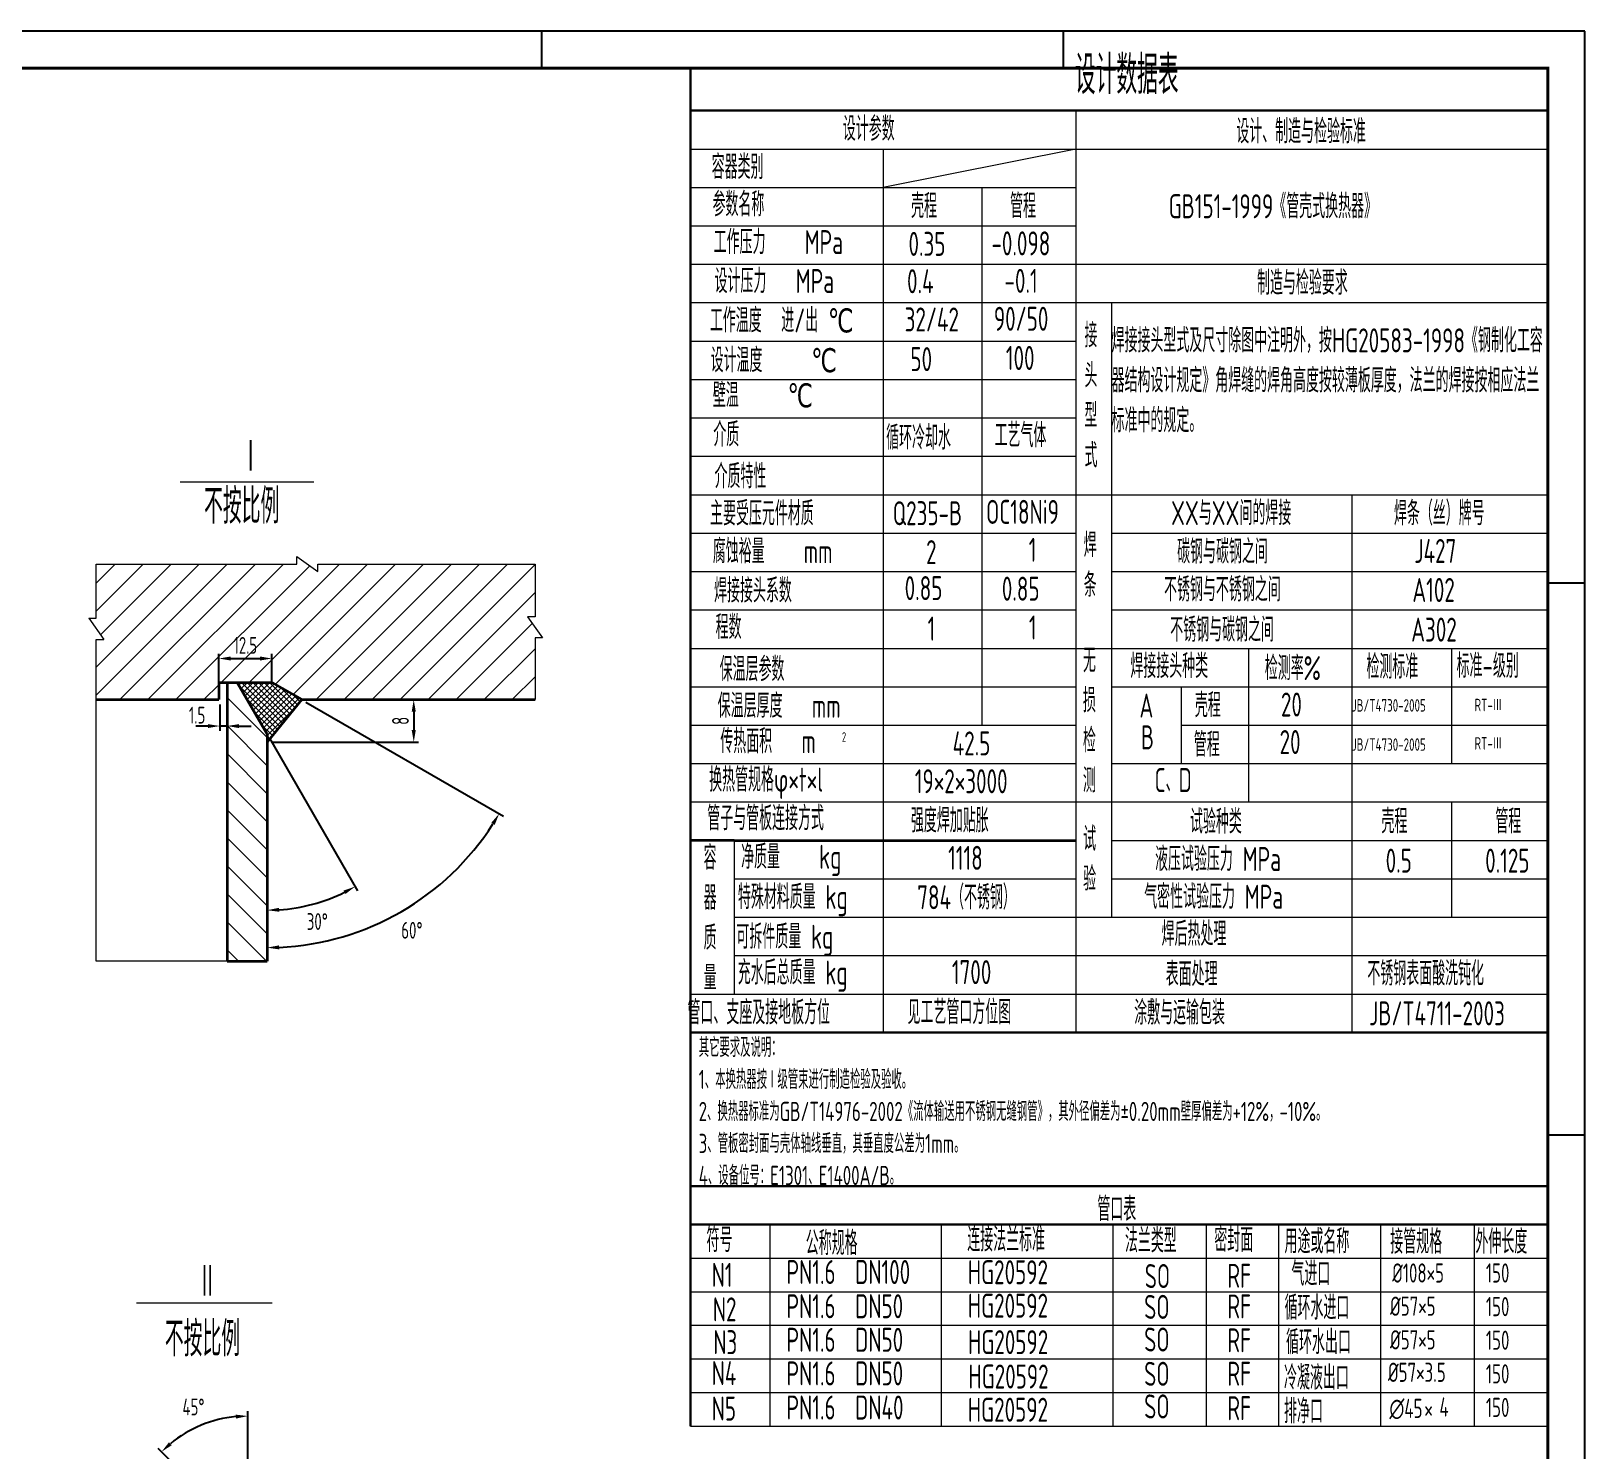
# Model space of a CAD drawing. Header units: millimetres. Extents: x -2894 to 367, y -1685 to 2915.
# Drawn here: x -1252 to 366, y 1436 to 2914 of the extents above; entities that cross this region are included whole.
import ezdxf

# ---------------------------------------------------------------- set-up
doc = ezdxf.new("R2010")
doc.units = ezdxf.units.MM
doc.header["$MEASUREMENT"] = 0
doc.header["$PDMODE"] = 3
doc.header["$PDSIZE"] = 5
doc.linetypes.add('ACAD_ISO04W100', pattern=[30, 24, -3, 0, -3])
doc.layers.get('Defpoints').update_dxf_attribs({"linetype": 'CONTINUOUS'})
doc.layers.add('4', color=3, linetype='CONTINUOUS')
for name, color, linetype, lineweight in [('中心线', 1, 'ACAD_ISO04W100', 18), ('粗实线', 4, 'CONTINUOUS', 70), ('细实线', 7, 'CONTINUOUS', 18)]:
    doc.layers.add(name, color=color, linetype=linetype, lineweight=lineweight)
doc.styles.add('HGCAD', font='gbenor.shx', dxfattribs={"width": 0.75, "bigfont": 'gbcbig.shx'})
doc.dimstyles.new('HGCAD$0', dxfattribs={"dimscale": 5, "dimtxt": 3.5, "dimasz": 2.5, "dimexe": 1, "dimexo": 1, "dimgap": 1, "dimtad": 1, "dimdec": 0, "dimdsep": 46, "dimtxsty": 'HGCAD', "dimcen": 0, "dimadec": 0, "dimazin": 0, "dimtfac": 1, "dimtdec": 0, "dimtix": 1, "dimtmove": 2, "dimatfit": 0, "dimfxl": 0, "dimtolj": 1, "dimarcsym": 0})
doc.dimstyles.new('HGCAD$2', dxfattribs={"dimscale": 5, "dimtxt": 3.5, "dimasz": 2.5, "dimexe": 1, "dimexo": 1, "dimgap": 1, "dimtad": 2, "dimtih": 1, "dimdec": 0, "dimdsep": 46, "dimtxsty": 'HGCAD', "dimcen": 0, "dimadec": 0, "dimazin": 0, "dimtfac": 1, "dimtdec": 0, "dimtix": 1, "dimtmove": 2, "dimatfit": 0, "dimfxl": 0, "dimtolj": 1, "dimarcsym": 0})

# ---------------------------------------------------------------- blocks, each defined once
blk = doc.blocks.new('*D25')
at = {"layer": 'Defpoints', "color": 0, "linetype": 'ByBlock'}
for p in [(-1059.4, 1467.3), (-1026.5, 1367.5), (-1040.5, 1358.5), (-1031.4, 1349.4), (-1026.5, 1280.7)]:
    blk.add_point(p, dxfattribs=at)
at = {"layer": '中心线', "color": 0, "linetype": 'ByBlock', "lineweight": -2}
for p, q in [((-1026.5, 1372.5), (-1026.5, 1476.6)), ((-1044, 1362), (-1120, 1437.9))]:
    blk.add_line(p, q, dxfattribs=at)
blk.add_arc((-1026.5, 1344.5), 127.2, 95.633, 129.367, dxfattribs=at)
at = {"layer": '中心线', "color": 0, "linetype": 'ByBlock'}
for points in [[(-1039.1, 1473.1), (-1038.9, 1469), (-1026.5, 1471.6)], [(-1105.8, 1441.2), (-1108.6, 1444.3), (-1116.4, 1434.4)]]:
    blk.add_solid(points, dxfattribs=at)
at = {"layer": '中心线', "color": 0, "linetype": 'ByBlock', "insert": (-1083.1, 1481.1), "char_height": 17.5, "attachment_point": 5, "style": 'HGCAD'}
blk.add_mtext('\\A1;45°', dxfattribs=at)
blk = doc.blocks.new('*D28')
at = {"layer": 'Defpoints', "color": 0, "linetype": 'ByBlock'}
for p in [(-1001.4, 2235.6), (-970.3, 2217.7), (-1006.4, 2181.7), (-910.9, 1976.3), (-1006.4, 1945.4)]:
    blk.add_point(p, dxfattribs=at)
at = {"layer": '细实线', "color": 0, "linetype": 'ByBlock', "lineweight": -2}
blk.add_line((-966, 2215.2), (-760.3, 2096.5), dxfattribs=at)
blk.add_arc((-1006.4, 2238.5), 279.1, 272.5664, 327.4336, dxfattribs=at)
at = {"layer": '细实线', "color": 0, "linetype": 'ByBlock'}
for points in [[(-772.9, 2089.4), (-769.4, 2087.2), (-764.7, 2099)], [(-993.8, 1957.6), (-993.9, 1961.8), (-1006.4, 1959.4)]]:
    blk.add_solid(points, dxfattribs=at)
at = {"layer": '细实线', "color": 0, "linetype": 'ByBlock', "insert": (-855.6, 1977.5), "char_height": 17.5, "attachment_point": 5, "style": 'HGCAD'}
blk.add_mtext('\\A1;60°', dxfattribs=at)
blk = doc.blocks.new('*D29')
at = {"layer": 'Defpoints', "color": 0, "linetype": 'ByBlock'}
for p in [(-1037.5, 2235.6), (-1006.4, 2181.7), (-1006.4, 2181.7), (-974.5, 2001.2), (-1006.4, 1945.4)]:
    blk.add_point(p, dxfattribs=at)
at = {"layer": '细实线', "color": 0, "linetype": 'ByBlock', "lineweight": -2}
blk.add_line((-1003.9, 2177.4), (-912.2, 2018.7), dxfattribs=at)
blk.add_arc((-1006.4, 2181.7), 183.3, 273.9085, 296.0915, dxfattribs=at)
at = {"layer": '细实线', "color": 0, "linetype": 'ByBlock'}
for points in [[(-926.7, 2018.9), (-924.8, 2015.3), (-914.7, 2023)], [(-993.8, 1996.8), (-993.9, 2000.9), (-1006.4, 1998.4)]]:
    blk.add_solid(points, dxfattribs=at)
at = {"layer": '细实线', "color": 0, "linetype": 'ByBlock', "insert": (-954.1, 1986.6), "char_height": 17.5, "attachment_point": 5, "style": 'HGCAD'}
blk.add_mtext('\\A1;30°', dxfattribs=at)
blk = doc.blocks.new('*D30')
at = {"layer": 'Defpoints', "color": 0, "linetype": 'ByBlock'}
for p in [(-925.8, 2217.7), (-1006.4, 2173.4), (-853.7, 2173.4)]:
    blk.add_point(p, dxfattribs=at)
at = {"layer": '细实线', "color": 0, "linetype": 'ByBlock', "lineweight": -2}
for p, q in [((-920.8, 2217.7), (-848.7, 2217.7)), ((-853.7, 2205.2), (-853.7, 2185.9)), ((-1001.4, 2173.4), (-848.7, 2173.4))]:
    blk.add_line(p, q, dxfattribs=at)
at = {"layer": '细实线', "color": 0, "linetype": 'ByBlock'}
for points in [[(-855.8, 2205.2), (-851.6, 2205.2), (-853.7, 2217.7)], [(-855.8, 2185.9), (-851.6, 2185.9), (-853.7, 2173.4)]]:
    blk.add_solid(points, dxfattribs=at)
at = {"layer": '细实线', "color": 0, "linetype": 'ByBlock', "insert": (-867.5, 2195.6), "char_height": 17.5, "attachment_point": 5, "rotation": 90, "style": 'HGCAD'}
blk.add_mtext('\\A1;8', dxfattribs=at)
blk = doc.blocks.new('*D31')
at = {"layer": 'Defpoints', "color": 0, "linetype": 'ByBlock'}
for p in [(-1001.4, 2260.5), (-1056.8, 2229.1), (-1001.4, 2229.1)]:
    blk.add_point(p, dxfattribs=at)
at = {"layer": '细实线', "color": 0, "linetype": 'ByBlock', "lineweight": -2}
for p, q in [((-1056.8, 2234.1), (-1056.8, 2265.5)), ((-1044.3, 2260.5), (-1013.9, 2260.5)), ((-1001.4, 2234.1), (-1001.4, 2265.5))]:
    blk.add_line(p, q, dxfattribs=at)
at = {"layer": '细实线', "color": 0, "linetype": 'ByBlock'}
for points in [[(-1044.3, 2262.6), (-1044.3, 2258.4), (-1056.8, 2260.5)], [(-1013.9, 2262.6), (-1013.9, 2258.4), (-1001.4, 2260.5)]]:
    blk.add_solid(points, dxfattribs=at)
at = {"layer": '细实线', "color": 0, "linetype": 'ByBlock', "insert": (-1029.1, 2274.2), "char_height": 17.5, "attachment_point": 5, "style": 'HGCAD'}
blk.add_mtext('\\A1;12.5', dxfattribs=at)
blk = doc.blocks.new('*D49')
at = {"layer": 'Defpoints', "color": 0, "linetype": 'ByBlock'}
for p in [(-1055.6, 2217.7), (-1048.1, 2215), (-1055.6, 2190.2)]:
    blk.add_point(p, dxfattribs=at)
at = {"layer": '细实线', "color": 0, "linetype": 'ByBlock', "lineweight": -2}
for p, q in [((-1055.6, 2212.7), (-1055.6, 2185.2)), ((-1048.1, 2210), (-1048.1, 2185.2)), ((-1068.1, 2190.2), (-1080.6, 2190.2)), ((-1048.1, 2190.2), (-1055.6, 2190.2)), ((-1035.6, 2190.2), (-1023.1, 2190.2))]:
    blk.add_line(p, q, dxfattribs=at)
at = {"layer": '细实线', "color": 0, "linetype": 'ByBlock'}
for points in [[(-1068.1, 2192.2), (-1068.1, 2188.1), (-1055.6, 2190.2)], [(-1035.6, 2192.2), (-1035.6, 2188.1), (-1048.1, 2190.2)]]:
    blk.add_solid(points, dxfattribs=at)
at = {"layer": '细实线', "color": 0, "linetype": 'ByBlock', "insert": (-1079.3, 2201.5), "char_height": 17.5, "attachment_point": 5, "style": 'HGCAD'}
blk.add_mtext('\\A1;1.5', dxfattribs=at)

msp = doc.modelspace()

# ---------------------------------------------------------------- hatches: boundary and pattern name
at = {"layer": '细实线', "linetype": 'ByBlock', "ltscale": 5}
h = msp.add_hatch(dxfattribs=at)
h.set_pattern_fill('ANSI31', color=0, scale=6.5, style=0)
h.set_pattern_definition([(45, (575.285, -2468.125), (-14.59292, 14.59292), [])])
h.paths.add_polyline_path([(-953.5, 2351), (-975.6, 2366.6), (-975.6, 2358.8), (-1184.4, 2358.8), (-1184.4, 2302.4), (-1192.2, 2302.4), (-1176.6, 2280.3), (-1184.4, 2280.3), (-1184.4, 2217.7), (-1056.8, 2217.7), (-1056.8, 2235.6), (-1001.4, 2235.6), (-970.3, 2217.7), (-727.3, 2217.7), (-727.3, 2281.9), (-719.5, 2281.9), (-735.1, 2304), (-727.3, 2304), (-727.3, 2358.8), (-953.5, 2358.8)])
h.paths.add_polyline_path([(-1048.6, 2287.4), (-1009.6, 2287.4), (-1009.6, 2261.1), (-1048.6, 2261.1)], flags=24)
h = msp.add_hatch(dxfattribs=at)
h.set_pattern_fill('ANSI31', color=0, scale=6.5, angle=90, style=0)
h.set_pattern_definition([(135, (575.285, -2468.125), (-14.59292, -14.59292), [])])
h.paths.add_polyline_path([(-1006.4, 2181.7), (-1037.5, 2235.6), (-1048.1, 2235.6), (-1048.1, 1945.4), (-1006.4, 1945.4)])
h.paths.add_polyline_path([(-1113.7, 1953.2), (-1087.8, 1953.2), (-1087.8, 1926.9), (-1113.7, 1926.9)], flags=9)
h = msp.add_hatch(dxfattribs=at)
h.set_pattern_fill('ANSI37', color=0, scale=1.3, style=0)
h.set_pattern_definition([(45, (575.285, -2390.465), (-2.9185832, 2.9185832), []), (135, (575.285, -2390.465), (-2.9185832, -2.9185832), [])])
h.paths.add_polyline_path([(-1006.4, 2181.7), (-1006.4, 2173.4), (-970.3, 2217.7), (-1001.4, 2235.6), (-1037.5, 2235.6)])

# ---------------------------------------------------------------- linework, layer by layer
at = {"layer": '4'}
for p, q in [((366.1, 2913.9), (-2893, 2913.9)), ((-720.3, 2874.6), (-720.3, 2913.9)), ((-177.1, 2875.1), (-177.1, 2913.9)), ((366.1, -1684.5), (366.1, 2913.9)), ((327.4, 2339.2), (366.1, 2339.2)), ((327.4, 1764.6), (366.1, 1764.6))]:
    msp.add_line(p, q, dxfattribs=at)
at = {"layer": '4', "const_width": 3.1}
msp.add_lwpolyline([(327.4, -1645.8), (327.4, 2875.2), (-2796.3, 2875.2), (-2796.3, -1645.8), (-369.3, -1645.8)], close=True, dxfattribs=at)
at = {"layer": '中心线', "color": 0, "linetype": 'ByBlock', "ltscale": 5}
for p, q in [((-1096.8, 2444.5), (-957.6, 2444.5)), ((-482.9, 1671.1), (-482.9, 1461.1)), ((-304.2, 1671.1), (-304.2, 1461.1)), ((-125.6, 1671.1), (-125.6, 1461.1)), ((-28.4, 1671.1), (-28.4, 1461.1)), ((47, 1671.1), (47, 1461.1)), ((153.3, 1671.1), (153.3, 1461.1)), ((250.9, 1671.1), (250.9, 1461.1)), ((-1142.4, 1589.5), (-1001.2, 1589.5))]:
    msp.add_line(p, q, dxfattribs=at)
at = {"layer": '中心线', "color": 0, "linetype": 'ByBlock', "lineweight": 35, "ltscale": 5}
for q in [(-565.6, 2071), (-164.2, 2071)]:
    msp.add_line((-519.8, 2071), q, dxfattribs=at)
at = {"layer": '粗实线', "color": 0, "lineweight": 30, "ltscale": 5}
for p, q in [((-565.6, 2875.2), (-565.6, 1461.1)), ((-565.6, 2831.1), (327.4, 2831.1)), ((-565.6, 1871.1), (327.4, 1871.1)), ((-565.6, 1711.1), (327.4, 1711.1)), ((-565.6, 1671.1), (327.4, 1671.1))]:
    msp.add_line(p, q, dxfattribs=at)
at = {"layer": '粗实线', "color": 0, "linetype": 'ByBlock', "lineweight": 35, "ltscale": 5}
for p, q in [((-1056.8, 2235.6), (-1056.8, 2217.7)), ((-1056.8, 2235.6), (-1001.4, 2235.6)), ((-1048.1, 2235.6), (-1048.1, 1945.4)), ((-1037.5, 2235.6), (-1006.4, 2181.7)), ((-1001.4, 2235.6), (-970.3, 2217.7)), ((-1184.4, 2217.7), (-1056.8, 2217.7)), ((-970.3, 2217.7), (-1006.4, 2173.4)), ((-970.3, 2217.7), (-727.3, 2217.7)), ((-1006.4, 2181.7), (-1006.4, 1945.4)), ((-1048.1, 1945.4), (-1006.4, 1945.4))]:
    msp.add_line(p, q, dxfattribs=at)
at = {"layer": '细实线', "color": 0, "ltscale": 5}
for p, q in [((-164.2, 2831.1), (-164.2, 1871.1)), ((-565.6, 2791.1), (327.4, 2791.1)), ((-364.9, 2791.1), (-364.9, 1871.1)), ((-164.2, 2791.1), (-364.9, 2751.1)), ((-565.6, 2751.1), (-164.2, 2751.1)), ((-262.1, 2751.1), (-262.1, 2191.1)), ((-565.6, 2711.1), (-164.2, 2711.1)), ((-565.6, 2671.1), (327.4, 2671.1)), ((-565.6, 2631.1), (327.4, 2631.1)), ((-126.9, 2631.1), (-126.9, 1991.1)), ((-565.6, 2591.1), (-164.2, 2591.1)), ((-565.6, 2551.1), (-164.2, 2551.1)), ((-565.6, 2511.1), (-164.2, 2511.1)), ((-565.6, 2471.1), (-164.2, 2471.1)), ((-565.6, 2431.1), (327.4, 2431.1)), ((123.4, 2431.1), (123.4, 1871.1)), ((-565.6, 2391.1), (-164.2, 2391.1)), ((-126.9, 2391.1), (327.4, 2391.1)), ((-565.6, 2351.1), (-164.2, 2351.1)), ((-126.9, 2351.1), (327.4, 2351.1)), ((-565.6, 2311.1), (-164.2, 2311.1)), ((-126.9, 2311.1), (327.4, 2311.1)), ((-565.6, 2271.1), (-164.2, 2271.1)), ((-164.2, 2271.1), (327.4, 2271.1)), ((15.7, 2271.1), (15.7, 2111.1)), ((227, 2271.1), (227, 2151.1)), ((-565.6, 2231.1), (-164.2, 2231.1)), ((-126.9, 2231.1), (327.4, 2231.1)), ((-54.3, 2231.1), (-54.3, 2151.1)), ((-565.6, 2191.1), (-164.2, 2191.1)), ((-54.3, 2191.1), (327.4, 2191.1)), ((-565.6, 2151.1), (-164.2, 2151.1)), ((-126.9, 2151.1), (327.4, 2151.1)), ((-565.6, 2111.1), (327.4, 2111.1)), ((227, 2111.1), (227, 1991.1)), ((-519.8, 2071.1), (-519.8, 1911.1)), ((-126.9, 2071), (327.4, 2071)), ((-519.8, 2031.1), (-164.2, 2031.1)), ((-126.9, 2031.1), (327.4, 2031.1)), ((-519.8, 1991.1), (327.4, 1991.1)), ((-519.8, 1951.1), (327.4, 1951.1)), ((-565.6, 1911.1), (327.4, 1911.1)), ((-565.6, 1636.1), (327.4, 1636.1)), ((-565.6, 1601.1), (327.4, 1601.1)), ((-565.6, 1566.1), (327.4, 1566.1)), ((-565.6, 1531.1), (327.4, 1531.1)), ((-565.6, 1496.1), (327.4, 1496.1)), ((-565.6, 1461.1), (327.4, 1461.1))]:
    msp.add_line(p, q, dxfattribs=at)
at = {"layer": '细实线', "color": 0, "linetype": 'ByBlock', "ltscale": 5}
for p, q in [((-975.6, 2366.6), (-953.5, 2351)), ((-975.6, 2358.8), (-975.6, 2366.6)), ((-1184.4, 2302.4), (-1184.4, 2358.8)), ((-1184.4, 2358.8), (-975.6, 2358.8)), ((-953.5, 2358.8), (-727.3, 2358.8)), ((-953.5, 2351), (-953.5, 2358.8)), ((-727.3, 2358.8), (-727.3, 2304)), ((-1192.2, 2302.4), (-1176.6, 2280.3)), ((-1192.2, 2302.4), (-1184.4, 2302.4)), ((-735.1, 2304), (-719.5, 2281.9)), ((-727.3, 2304), (-735.1, 2304)), ((-1184.4, 2280.3), (-1176.6, 2280.3)), ((-1184.4, 1945.4), (-1184.4, 2280.3)), ((-727.3, 2281.9), (-727.3, 2217.7)), ((-719.5, 2281.9), (-727.3, 2281.9)), ((-1112.1, 1945.4), (-1184.4, 1945.4)), ((-1048.1, 1945.4), (-1112.1, 1945.4))]:
    msp.add_line(p, q, dxfattribs=at)

# ---------------------------------------------------------------- texts
at = {"layer": '中心线', "color": 0, "style": 'HGCAD', "width": 0.75}
for s, p in [('∅45', (162.5, 1469.6)), ('4', (214.6, 1471)), ('×', (198.9, 1469))]:
    msp.add_text(s, height=20, dxfattribs=at).set_placement(p)
at = {"layer": '中心线', "color": 0, "linetype": 'ByBlock', "ltscale": 5, "style": 'HGCAD'}
for s, insert, char_height, width, attachment_point in [('{\\H0.7273x;设计数据表}', (-165.1, 2888.3), 55, 408.871, 1), ('Ⅰ', (-1033.3, 2489), 36.3, 94.749, 1), ('不按比例', (-1072.1, 2437.3), 36.3, 143.586, 1), ('检测标准', (138.6, 2264.5), 25, 101.48, 1), ('标准-级别', (232.4, 2265.4), 25, 101.48, 1), ('JB/T4730-2005', (123.4, 2218.2), 13, 101.48, 1), ('RT-Ⅲ', (251.1, 2218.6), 13, 101.48, 1), ('JB/T4730-2005', (123.4, 2177.4), 13, 101.48, 1), ('RT-Ⅲ', (251.1, 2178.6), 13, 101.48, 1), ('试验种类', (-45.2, 2103.2), 25, 176.564, 1), ('壳程', (154.2, 2103.5), 25, 90.362, 1), ('管程', (299.8, 2103.5), 25, 90.362, 3), ('试验', (-156.5, 2085.3), 25, 22.311, 1), ('液压试验压力 MPa', (-81.6, 2064.2), 25, 250.347, 1), ('0.5', (158.6, 2062.5), 25, 63.085, 1), ('0.125', (308.4, 2062.5), 25, 63.085, 3), ('气密性试验压力 MPa', (-92.9, 2024.9), 25, 250.347, 1), ('焊后热处理', (-74.8, 1986.3), 25, 161.695, 1), ('表面处理', (-70.5, 1944.4), 25, 114.777, 1), ('不锈钢表面酸洗钝化', (139.5, 1945), 25, 203.964, 1), ('涂敷与运输包装', (-103.3, 1904.3), 25, 193.51, 1), ('JB/T4711-2003', (141.3, 1903.5), 25, 203.964, 1), ('{\\H1.333x;其它要求及说明：\\P1、本换热器按Ⅰ级管束进行制造检验及验收。\\P2、换热器标准为GB/T14976-2002《流体输送用不锈钢无缝钢管》，其外径偏差为±0.20mm壁厚偏差为+12%，-10%。\\P3、管板密封面与壳体轴线垂直，其垂直度公差为1mm。\\P4、设备位号：E1301、E1400A/B。}', (-556.9, 1865.5), 15, 893.048, 1), ('管口表', (-141.7, 1699.7), 25, 232.456, 1), ('符号', (-548.8, 1667.5), 25, 46.187, 1), ('连接法兰标准', (-277.2, 1668), 25, 132.261, 1), ('法兰类型', (-113, 1666.9), 25, 90.69, 1), ('密封面', (-19.9, 1667.6), 25, 75.38, 1), ('用途或名称', (53.3, 1666.1), 25, 94.102, 1), ('接管规格', (163.4, 1665.7), 25, 89.836, 1), ('外伸长度', (252.1, 1665.7), 25, 89.836, 1), ('公称规格', (-445.4, 1664.2), 25, 106.705, 1), ('气进口', (60.4, 1632.4), 25, 106.357, 1), ('Ⅱ', (-1078.5, 1629.8), 36.3, 66.258, 1), ('N1', (-543.4, 1631.1), 25, 36.064, 1), ('PN1.6  DN100', (-465.5, 1634.1), 25, 154.045, 1), ('HG20592', (-276.6, 1633.9), 25, 123.053, 1), ('SO', (-92.3, 1629.9), 25, 28.202, 1), ('RF', (-6.3, 1630.2), 25, 32.379, 1), ('%%C108×5', (165.4, 1630.6), 20, 103.423, 1), ('150', (263, 1630.6), 20, 103.423, 1), ('N2', (-542.2, 1595.2), 25, 36.064, 1), ('PN1.6  DN50', (-465.5, 1598.5), 25, 154.045, 1), ('HG20592', (-276.6, 1599.1), 25, 123.053, 1), ('SO', (-92.9, 1597.8), 25, 28.202, 1), ('RF', (-6.3, 1598.3), 25, 32.379, 1), ('循环水进口', (53.3, 1597), 25, 101.445, 1), ('%%C57×5', (163.2, 1596), 20, 103.423, 1), ('150', (263, 1595.6), 20, 103.423, 1), ('不按比例', (-1112.9, 1570.1), 36.3, 194.281, 1), ('N3', (-541.7, 1561), 25, 36.064, 1), ('PN1.6  DN50', (-465.5, 1563.5), 25, 154.045, 1), ('HG20592', (-276.4, 1561.1), 25, 123.053, 1), ('SO', (-92.9, 1563.8), 25, 28.202, 1), ('RF', (-6.3, 1563), 25, 32.379, 1), ('循环水出口', (54.8, 1561.1), 25, 90.768, 1), ('%%C57×5', (163.2, 1561), 20, 103.423, 1), ('150', (263, 1560.6), 20, 103.423, 1), ('N4', (-543.4, 1528.8), 25, 36.064, 1), ('PN1.6  DN50', (-465.5, 1528.5), 25, 154.045, 1), ('HG20592', (-276, 1525.3), 25, 123.053, 1), ('SO', (-92.9, 1528.1), 25, 28.202, 1), ('RF', (-6.3, 1528.2), 25, 32.379, 1), ('冷凝液出口', (52.7, 1524.1), 25, 102.002, 1), ('%%C57×3.5', (161, 1527.2), 20, 103.423, 1), ('150', (263, 1525.6), 20, 103.423, 1), ('N5', (-543.4, 1491.9), 25, 36.064, 1), ('PN1.6  DN40', (-465.5, 1493), 25, 154.045, 1), ('HG20592', (-276.6, 1490.7), 25, 123.053, 1), ('SO', (-92.9, 1494.1), 25, 28.202, 1), ('RF', (-6.3, 1492.3), 25, 32.379, 1), ('排净口', (52.7, 1489.1), 25, 102.002, 1), ('150', (263, 1490.6), 20, 103.423, 1)]:
    msp.add_mtext(s, dxfattribs=dict(at, insert=insert, char_height=char_height, width=width, attachment_point=attachment_point))
at = {"layer": '中心线', "ltscale": 5, "attachment_point": 1, "style": 'HGCAD'}
for s, insert, char_height, width in [('{\\C0;设计参数}', (-406.8, 2824.7), 25, 100.716), ('{\\C0;设计、制造与检验标准}', (3, 2822), 25, 295.818), ('{\\C0;容器类别}', (-543.4, 2784.9), 25, 86.764), ('{\\C0;参数名称}', (-542.5, 2746), 25, 86.641), ('{\\C0;壳程}', (-335.7, 2744.3), 25, 78.357), ('{\\C0;管程}', (-232.6, 2744.3), 25, 47.014), ('{\\C0;GB151-1999《管壳式换热器》}', (-67.4, 2744), 25, 491.598), ('{\\C0;工作压力    MPa}', (-541.3, 2706.6), 25, 172.209), ('{\\C0;0.35}', (-338.4, 2704.8), 25, 65.847), ('{\\C0;-0.098}', (-252, 2705.3), 25, 58.988), ('{\\C0;设计压力   MPa}', (-540.4, 2666.1), 25, 169.197), ('{\\C0;0.4}', (-339.9, 2665.9), 25, 65.618), ('{\\C0;-0.1}', (-238.4, 2666.3), 25, 65.618), ('{\\C0;制造与检验要求}', (24.6, 2664.3), 25, 392.278), ('{\\C0;工作温度  进/出 ℃}', (-545.3, 2625.1), 25, 172.107), ('{\\C0;32/42}', (-342.4, 2626.1), 25, 70.881), ('{\\C0;90/50}', (-249.5, 2626.8), 25, 80.45), ('{\\C0;接头型式}', (-155.1, 2609.6), 25, 20.754), ('{\\C0;焊接接头型式及尺寸除图中注明外，按HG20583-1998《钢制化工容器结构设计规定》角焊缝的焊角高度按较薄板厚度，法兰的焊接按相应法兰标准中的规定。}', (-126.9, 2604.3), 25, 454.311), ('{\\C0;设计温度     ℃}', (-544.5, 2583.7), 25, 179.603), ('{\\C0;50}', (-336.4, 2584.8), 25, 49.005), ('{\\C0;100}', (-237, 2586), 25, 67.082), ('{\\C0;壁温     ℃}', (-542.2, 2547.1), 25, 163.613), ('{\\C0;介质}', (-541.7, 2506.3), 25, 138.581), ('{\\C0;循环冷却水}', (-361.7, 2503.1), 25, 95.891), ('{\\C0;工艺气体}', (-248.8, 2505.5), 25, 78.838), ('{\\C0;介质特性}', (-540.4, 2462.8), 25, 146.63), ('{\\C0;主要受压元件材质}', (-545.1, 2424.1), 25, 174.624), ('{\\C0;Q235-B}', (-354.8, 2424.3), 25, 85.604), ('{\\C0;OC18Ni9}', (-257.6, 2425.7), 25, 90.728), ('{\\C0;XX与XX间的焊接}', (-64.9, 2424.5), 25, 282.979), ('{\\C0;焊条（丝）牌号}', (167.2, 2424.3), 25, 203.964), ('{\\C0;腐蚀裕量    mm    }', (-542.2, 2384.7), 25, 173.84), ('{\\C0;2}', (-320.1, 2383.8), 25, 34.477), ('{\\C0;1}', (-213.2, 2386.2), 25, 32.739), ('{\\C0;焊条}', (-155.9, 2391.3), 25, 16.966), ('{\\C0;碳钢与碳钢之间}', (-58.6, 2384.3), 25, 181.015), ('{\\C0;J427}', (188.4, 2385), 25, 121.346), ('{\\C0;不锈钢与不锈钢之间}', (-72.2, 2344.9), 25, 177.494), ('{\\C0;焊接接头系数}', (-540.9, 2343.8), 25, 175.941), ('{\\C0;0.85}', (-342.4, 2346.3), 25, 59.866), ('{\\C0;0.85}', (-241.2, 2345.7), 25, 60.726), ('{\\C0;A102}', (186.4, 2344.4), 25, 71.57), ('{\\C0;程数}', (-539.3, 2305.7), 25, 66.194), ('{\\C0;1}', (-318.5, 2304.1), 25, 65.779), ('{\\C0;1}', (-213, 2305.3), 25, 34.494), ('{\\C0;不锈钢与碳钢之间}', (-65.8, 2303), 25, 179.743), ('{\\C0;A302}', (185.2, 2303.1), 25, 74.794), ('{\\C0;无损检测}', (-156.7, 2271.1), 25, 17.04), ('{\\C0;焊接接头种类}', (-107.3, 2265.2), 25, 142.584), ('{\\C0;检测率%}', (32.7, 2263), 25, 101.465), ('{\\C0;保温层参数}', (-535.1, 2261.9), 25, 117.677), ('{\\C0;保温层厚度   mm}', (-537.1, 2223.8), 25, 191.649), ('{\\C0;A}', (-97.8, 2224), 25, 51.801), ('{\\C0;壳程}', (-40.1, 2224.4), 25, 69.995), ('{\\C0;20}', (49.5, 2225.1), 25, 31.557), ('{\\C0;传热面积   m}', (-534.4, 2186.9), 25, 169.521), ('{\\C0;B}', (-96.3, 2190.9), 25, 28.089), ('{\\C0;管程}', (-41.2, 2183.4), 25, 69.995), ('{\\C0;20}', (48.1, 2186), 25, 38.086), ('{\\C0;2}', (-407.7, 2183.8), 10, 9.607), ('{\\C0;42.5}', (-292.4, 2184.6), 25, 105.589), ('{\\C0;换热管规格φ×t×l}', (-546, 2146.8), 25, 175.131), ('{\\C0;19×2×3000}', (-331.8, 2145.2), 25, 166.704), ('{\\C0;C、D}', (-82.1, 2146.4), 25, 108.098), ('{\\C0;管子与管板连接方式}', (-548, 2106.7), 25, 177.119), ('{\\C0;强度焊加贴胀}', (-335.9, 2104.4), 25, 173.765), ('{\\C0;容器质量}', (-551.8, 2065.6), 25, 21.358), ('{\\C0;净质量    kg}', (-512.7, 2066.5), 25, 144.273), ('{\\C0;1118}', (-297.1, 2065.4), 25, 168.901), ('{\\C0;特殊材料质量 kg}', (-516.1, 2024.7), 25, 154.872), ('{\\C0;784（不锈钢）}', (-329.3, 2024.4), 25, 200.725), ('{\\C0;可拆件质量 kg}', (-517.6, 1983.3), 25, 154.872), ('{\\C0;充水后总质量 kg}', (-516.2, 1946), 25, 154.872), ('{\\C0;1700}', (-293.2, 1946.4), 25, 122.692), ('{\\C0;管口、支座及接地板方位}', (-568.6, 1904.4), 25, 212.803), ('{\\C0;见工艺管口方位图}', (-339.4, 1904.7), 25, 200.725)]:
    msp.add_mtext(s, dxfattribs=dict(at, insert=insert, char_height=char_height, width=width))

# ---------------------------------------------------------------- dimensions: what is measured, and where the dimension line sits
at = {"layer": '中心线', "color": 0, "linetype": 'ByBlock', "ltscale": 5}
dim = msp.add_angular_dim_2l(base=(-1059.4, 1467.3), line1=((-1026.5, 1367.5), (-1026.5, 1280.7)), line2=((-1031.4, 1349.4), (-1040.5, 1358.5)), dimstyle='HGCAD$2', override={"dimscale": 5}, dxfattribs=at)
dim.commit()
dim.dimension.update_dxf_attribs({"geometry": '*D25', "text_midpoint": (-1083.1, 1481.1)})
at = {"layer": '细实线', "color": 0, "linetype": 'ByBlock', "ltscale": 5}
dim = msp.add_linear_dim(base=(-1001.4, 2260.5), p1=(-1056.8, 2229.1), p2=(-1001.4, 2229.1), text='12.5', dimstyle='HGCAD$0', override={"dimscale": 5}, dxfattribs=at)
dim.commit()
dim.dimension.update_dxf_attribs({"geometry": '*D31', "text_midpoint": (-1029.1, 2274.2)})
for base, line2, picture, middle in [((-974.5, 2001.2), ((-1037.5, 2235.6), (-1006.4, 2181.7)), '*D29', (-954.1, 1986.6)), ((-910.9, 1976.3), ((-1001.4, 2235.6), (-970.3, 2217.7)), '*D28', (-855.6, 1977.5))]:
    dim = msp.add_angular_dim_2l(base=base, line1=((-1006.4, 2181.7), (-1006.4, 1945.4)), line2=line2, dimstyle='HGCAD$2', override={"dimscale": 5}, dxfattribs=at)
    dim.commit()
    dim.dimension.update_dxf_attribs({"geometry": picture, "text_midpoint": middle})
dim = msp.add_linear_dim(base=(-1055.6, 2190.2), p1=(-1048.1, 2215), p2=(-1055.6, 2217.7), text='1.5', dimstyle='HGCAD$0', dxfattribs=at)
dim.commit()
dim.dimension.update_dxf_attribs({"geometry": '*D49', "text_midpoint": (-1079.3, 2201.5), "dimtype": 160})
dim = msp.add_linear_dim(base=(-853.7, 2173.4), p1=(-925.8, 2217.7), p2=(-1006.4, 2173.4), angle=90, text='8', dimstyle='HGCAD$0', override={"dimscale": 5}, dxfattribs=at)
dim.commit()
dim.dimension.update_dxf_attribs({"geometry": '*D30', "text_midpoint": (-867.5, 2195.6)})

doc.saveas('drawing.dxf')
